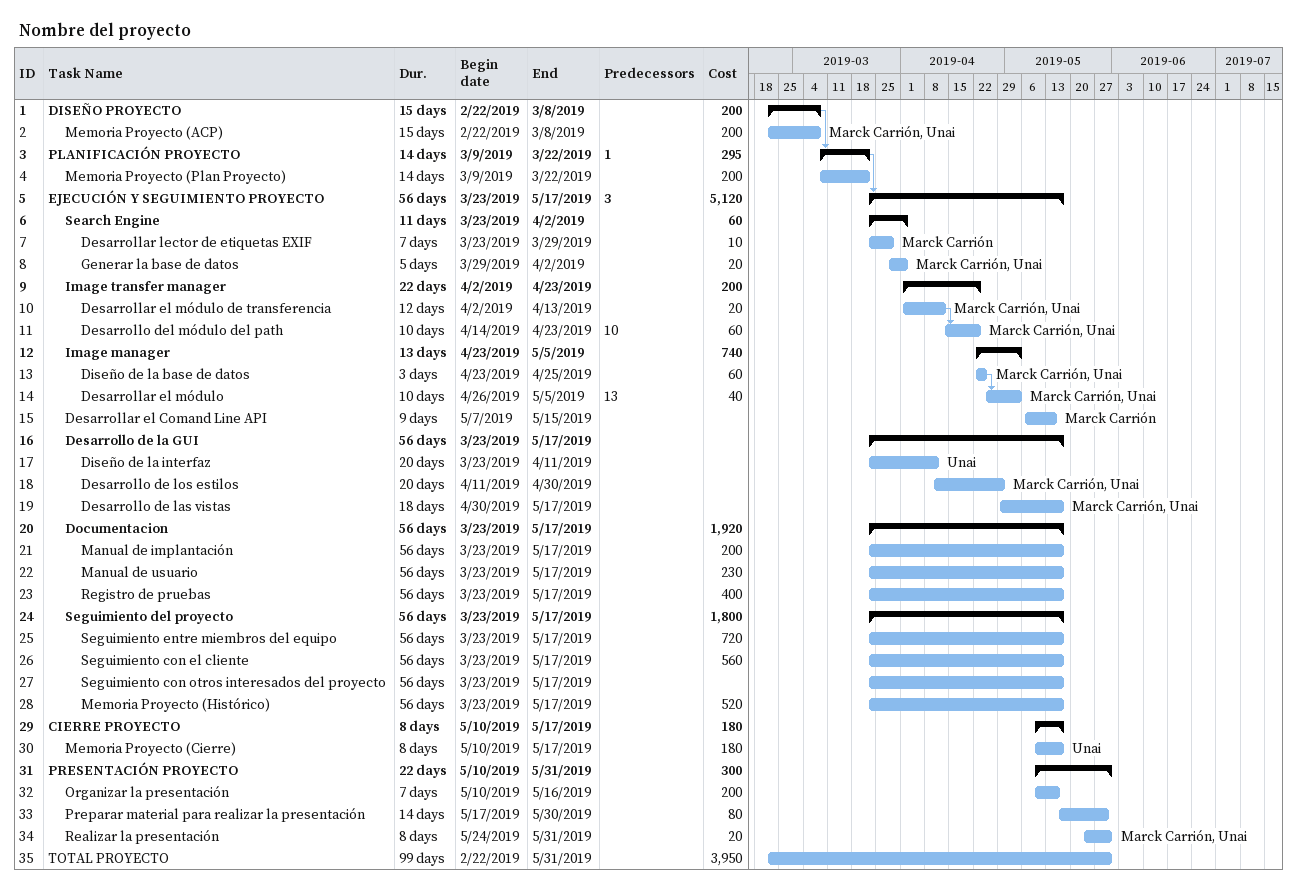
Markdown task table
Nombre del proyecto

| ID | Level | Task | Duration | Start | Finish | Predecessors | Resources | Cost |
|---|---|---|---|---|---|---|---|---|
| 1 | 1 | **DISEÑO PROYECTO** | 15d | 2019-02-22 | 2019-03-08 |  |  | 200 |
| 2 | 2 | Memoria Proyecto (ACP) | 15d | 2019-02-22 | 2019-03-08 |  | Marck Carrión, Unai | 200 |
| 3 | 1 | **PLANIFICACIÓN PROYECTO** | 14d | 2019-03-09 | 2019-03-22 | 1 |  | 295 |
| 4 | 2 | Memoria Proyecto (Plan Proyecto) | 14d | 2019-03-09 | 2019-03-22 |  |  | 200 |
| 5 | 1 | **EJECUCIÓN Y SEGUIMIENTO PROYECTO** | 56d | 2019-03-23 | 2019-05-17 | 3 |  | 5120 |
| 6 | 2 | **Search Engine** | 11d | 2019-03-23 | 2019-04-02 |  |  | 60 |
| 7 | 3 | Desarrollar lector de etiquetas EXIF | 7d | 2019-03-23 | 2019-03-29 |  | Marck Carrión | 10 |
| 8 | 3 | Generar la base de datos | 5d | 2019-03-29 | 2019-04-02 |  | Marck Carrión, Unai | 20 |
| 9 | 2 | **Image transfer manager** | 22d | 2019-04-02 | 2019-04-23 |  |  | 200 |
| 10 | 3 | Desarrollar el módulo de transferencia | 12d | 2019-04-02 | 2019-04-13 |  | Marck Carrión, Unai | 20 |
| 11 | 3 | Desarrollo del módulo del path | 10d | 2019-04-14 | 2019-04-23 | 10 | Marck Carrión, Unai | 60 |
| 12 | 2 | **Image manager** | 13d | 2019-04-23 | 2019-05-05 |  |  | 740 |
| 13 | 3 | Diseño de la base de datos | 3d | 2019-04-23 | 2019-04-25 |  | Marck Carrión, Unai | 60 |
| 14 | 3 | Desarrollar el módulo | 10d | 2019-04-26 | 2019-05-05 | 13 | Marck Carrión, Unai | 40 |
| 15 | 2 | Desarrollar el Comand Line API | 9d | 2019-05-07 | 2019-05-15 |  | Marck Carrión |  |
| 16 | 2 | **Desarrollo de la GUI** | 56d | 2019-03-23 | 2019-05-17 |  |  |  |
| 17 | 3 | Diseño de la interfaz | 20d | 2019-03-23 | 2019-04-11 |  | Unai |  |
| 18 | 3 | Desarrollo de los estilos | 20d | 2019-04-11 | 2019-04-30 |  | Marck Carrión, Unai |  |
| 19 | 3 | Desarrollo de las vistas | 18d | 2019-04-30 | 2019-05-17 |  | Marck Carrión, Unai |  |
| 20 | 2 | **Documentacion** | 56d | 2019-03-23 | 2019-05-17 |  |  | 1920 |
| 21 | 3 | Manual de implantación | 56d | 2019-03-23 | 2019-05-17 |  |  | 200 |
| 22 | 3 | Manual de usuario | 56d | 2019-03-23 | 2019-05-17 |  |  | 230 |
| 23 | 3 | Registro de pruebas | 56d | 2019-03-23 | 2019-05-17 |  |  | 400 |
| 24 | 2 | **Seguimiento del proyecto** | 56d | 2019-03-23 | 2019-05-17 |  |  | 1800 |
| 25 | 3 | Seguimiento entre miembros del equipo | 56d | 2019-03-23 | 2019-05-17 |  |  | 720 |
| 26 | 3 | Seguimiento con el cliente | 56d | 2019-03-23 | 2019-05-17 |  |  | 560 |
| 27 | 3 | Seguimiento con otros interesados del proyecto | 56d | 2019-03-23 | 2019-05-17 |  |  |  |
| 28 | 3 | Memoria Proyecto (Histórico) | 56d | 2019-03-23 | 2019-05-17 |  |  | 520 |
| 29 | 1 | **CIERRE PROYECTO** | 8d | 2019-05-10 | 2019-05-17 |  |  | 180 |
| 30 | 2 | Memoria Proyecto (Cierre) | 8d | 2019-05-10 | 2019-05-17 |  | Unai | 180 |
| 31 | 1 | **PRESENTACIÓN PROYECTO** | 22d | 2019-05-10 | 2019-05-31 |  |  | 300 |
| 32 | 2 | Organizar la presentación | 7d | 2019-05-10 | 2019-05-16 |  |  | 200 |
| 33 | 2 | Preparar material para realizar la presentación | 14d | 2019-05-17 | 2019-05-30 |  |  | 80 |
| 34 | 2 | Realizar la presentación | 8d | 2019-05-24 | 2019-05-31 |  | Marck Carrión, Unai | 20 |
| 35 | 1 | TOTAL PROYECTO | 99d | 2019-02-22 | 2019-05-31 |  |  | 3950 |
